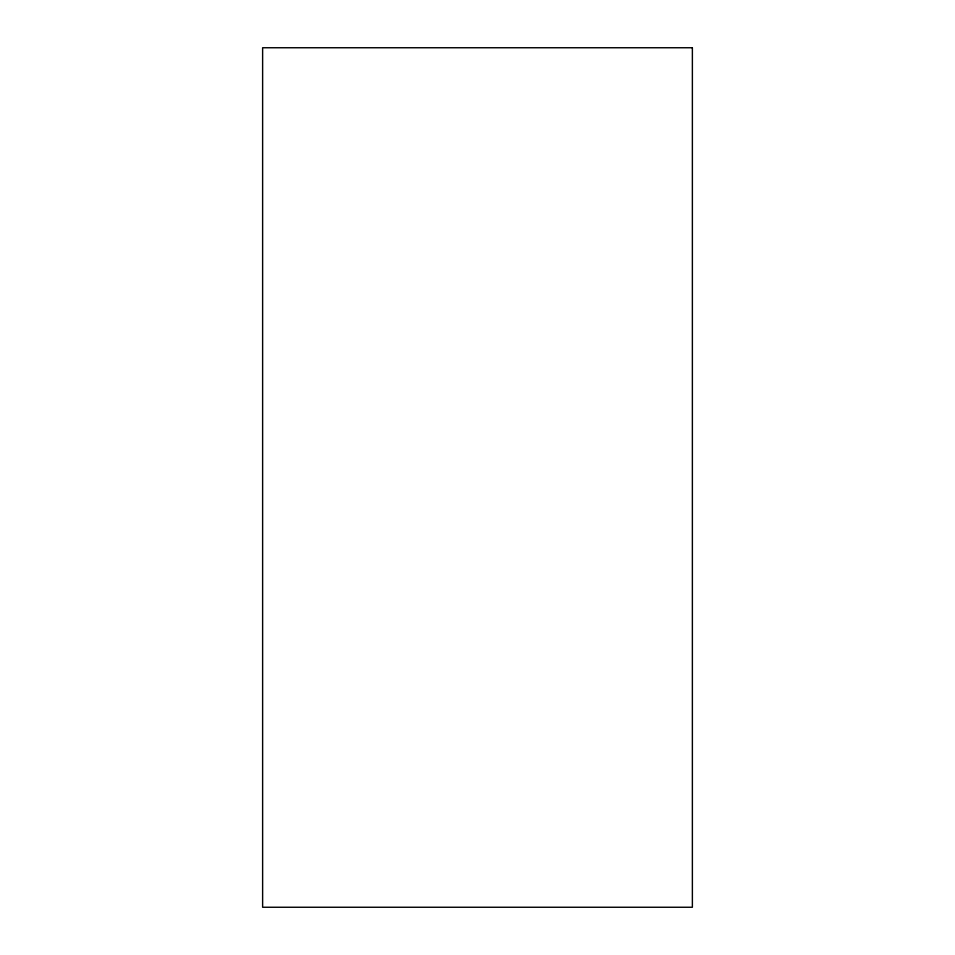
<?xml version="1.0" encoding="UTF-8"?>
<svg xmlns="http://www.w3.org/2000/svg" width="955" height="955" viewBox="0 0 955 955"><rect width="100%" height="100%" fill="white"/><g stroke="black" fill="none" stroke-linecap="round" stroke-linejoin="round"><path stroke-width="1.43" d="M692.375 47.75L262.625 47.75L262.625 907.25L692.375 907.25L692.375 47.75"/></g></svg>
